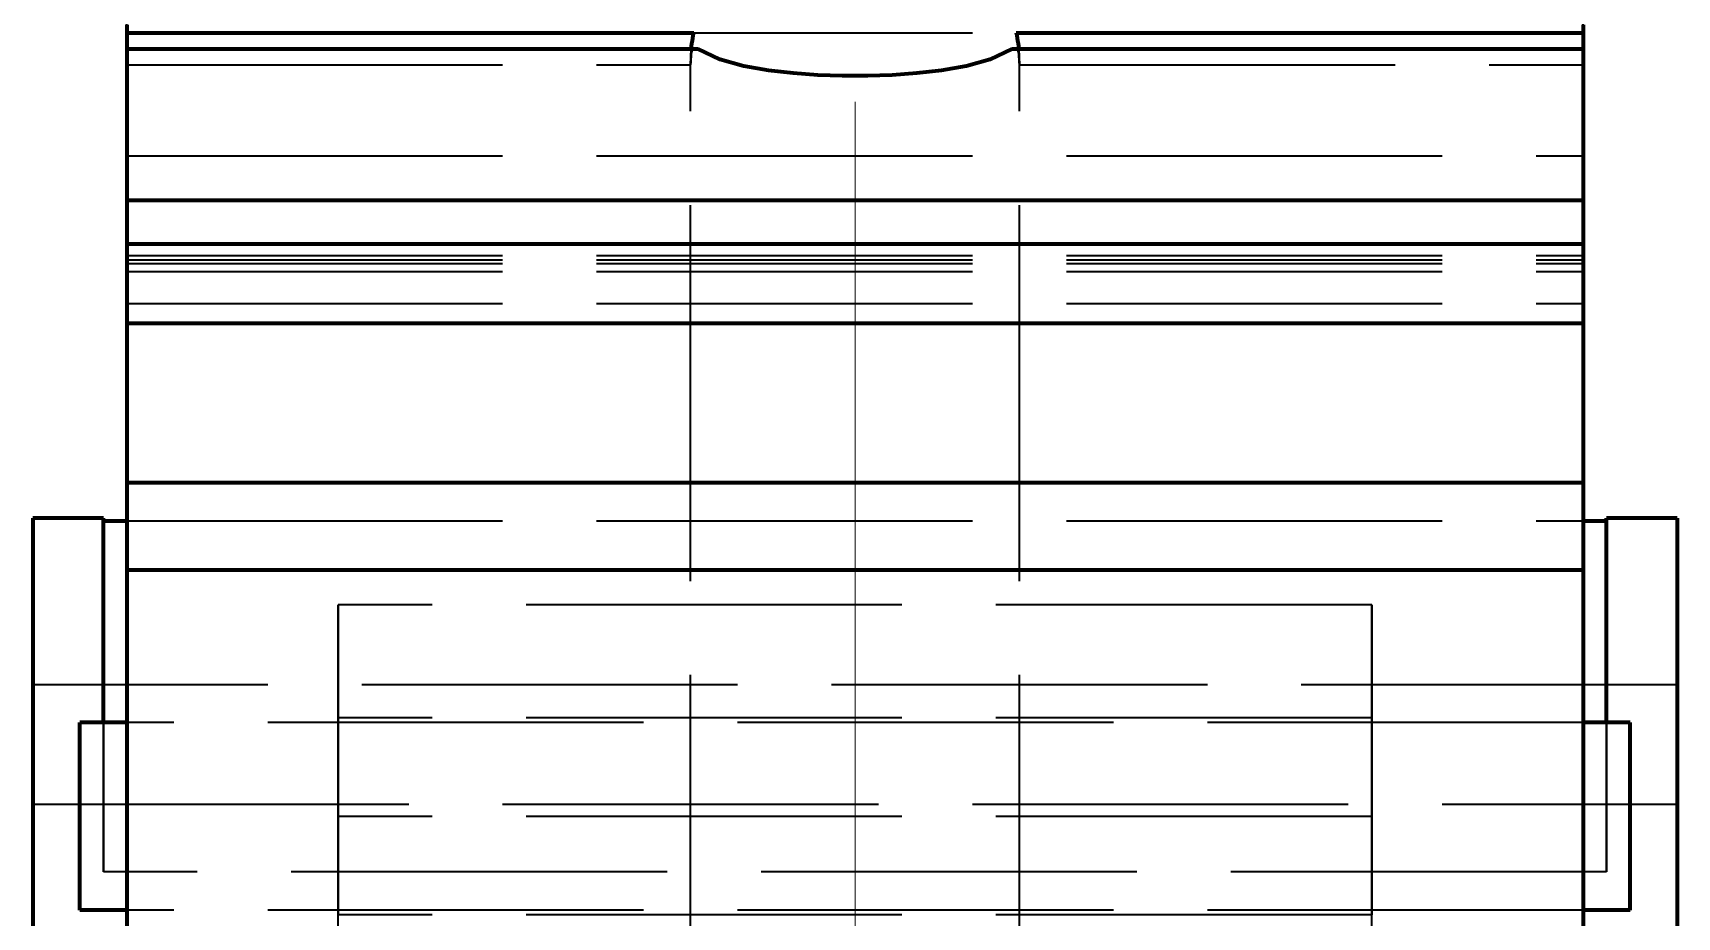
# Model space of a CAD drawing. Header units: millimetres. Extents: x 0 to 2382, y 0 to 420.
# Drawn here: x 306.55 to 324.05, y 340.94 to 350.35 of the extents above; entities that cross this region are included whole.
import ezdxf

# ---------------------------------------------------------------- set-up
doc = ezdxf.new("R2010")
doc.units = ezdxf.units.MM
doc.linetypes.add('IRAM-E-TRAZOS', pattern=[5, 4, -1])
doc.linetypes.add('IRAM-F-TRAZO-PUNTO', pattern=[20, 15, -2, 1, -2])
for name, color, linetype, lineweight in [('01-VISIBLE', 7, 'CONTINUOUS', 70), ('02-OCULTA', 4, 'IRAM-E-TRAZOS', 35), ('03-EJE', 1, 'IRAM-F-TRAZO-PUNTO', 18)]:
    doc.layers.add(name, color=color, linetype=linetype, lineweight=lineweight)

msp = doc.modelspace()

# ---------------------------------------------------------------- linework, layer by layer
at = {"layer": '01-VISIBLE'}
for p, q in [((307.555, 350.433), (307.555, 350.348)), ((323.055, 350.433), (323.055, 350.348)), ((307.555, 350.348), (307.555, 350.178)), ((307.555, 350.348), (313.588, 350.348)), ((307.555, 350.178), (307.555, 348.568)), ((307.555, 350.178), (313.631, 350.178)), ((316.979, 350.178), (323.055, 350.178)), ((317.022, 350.348), (323.055, 350.348)), ((323.055, 350.348), (323.055, 350.178)), ((323.055, 350.178), (323.055, 348.568)), ((307.555, 348.568), (307.555, 348.103)), ((307.555, 348.568), (323.055, 348.568)), ((323.055, 348.568), (323.055, 348.103)), ((307.555, 348.103), (307.555, 347.258)), ((307.555, 348.103), (323.055, 348.103)), ((323.055, 348.103), (323.055, 347.258)), ((307.555, 347.258), (307.555, 345.563)), ((307.555, 347.258), (323.055, 347.258)), ((323.055, 347.258), (323.055, 345.563)), ((307.555, 345.563), (307.555, 344.633)), ((307.555, 345.563), (323.055, 345.563)), ((323.055, 345.563), (323.055, 344.633)), ((307.305, 345.183), (306.555, 345.183)), ((306.555, 345.183), (306.555, 340.613)), ((307.305, 343.008), (307.305, 345.183)), ((307.305, 345.155), (307.555, 345.155)), ((323.055, 345.155), (323.305, 345.155)), ((324.055, 345.183), (323.305, 345.183)), ((323.305, 343.008), (323.305, 345.183)), ((324.055, 345.183), (324.055, 340.613)), ((307.555, 344.633), (307.555, 338.878)), ((307.555, 344.633), (323.055, 344.633)), ((323.055, 344.633), (323.055, 338.878)), ((307.555, 343.008), (307.055, 343.008)), ((323.555, 343.008), (323.055, 343.008)), ((307.555, 341.008), (307.055, 341.008)), ((323.555, 341.008), (323.055, 341.008))]:
    msp.add_line(p, q, dxfattribs=at)
for points in [[(313.563, 350.178), (313.566, 350.206), (313.57, 350.235), (313.574, 350.263), (313.578, 350.291), (313.583, 350.32), (313.588, 350.348)], [(316.979, 350.178), (316.741, 350.065), (316.487, 349.995), (316.227, 349.949), (315.964, 349.918), (315.701, 349.899), (315.437, 349.889), (315.173, 349.889), (314.909, 349.899), (314.646, 349.918), (314.383, 349.949), (314.123, 349.995), (313.869, 350.065), (313.631, 350.178)], [(317.022, 350.348), (317.027, 350.32), (317.032, 350.291), (317.036, 350.263), (317.04, 350.235), (317.044, 350.206), (317.047, 350.178)], [(307.055, 341.008), (307.055, 341.258), (307.055, 341.508), (307.055, 341.758), (307.055, 342.008), (307.055, 342.258), (307.055, 342.508), (307.055, 342.758), (307.055, 343.008)], [(323.555, 341.008), (323.555, 341.258), (323.555, 341.508), (323.555, 341.758), (323.555, 342.008), (323.555, 342.258), (323.555, 342.508), (323.555, 342.758), (323.555, 343.008)]]:
    msp.add_lwpolyline(points, dxfattribs=at)
at = {"layer": '02-OCULTA'}
for p, q in [((307.555, 350.348), (307.555, 350.603)), ((323.055, 350.348), (323.055, 350.603)), ((307.555, 349.038), (307.555, 350.348)), ((307.555, 350.348), (323.055, 350.348)), ((307.555, 350.178), (307.555, 350.008)), ((307.555, 350.008), (307.555, 350.178)), ((307.555, 350.178), (313.574, 350.178)), ((317.036, 350.178), (323.055, 350.178)), ((323.055, 349.038), (323.055, 350.348)), ((323.055, 350.178), (323.055, 350.008)), ((323.055, 350.008), (323.055, 350.178)), ((307.555, 350.008), (313.555, 350.008)), ((313.555, 339.513), (313.555, 350.008)), ((317.055, 350.008), (323.055, 350.008)), ((317.055, 339.513), (317.055, 350.008)), ((307.555, 347.933), (307.555, 349.038)), ((307.555, 349.038), (323.055, 349.038)), ((323.055, 347.933), (323.055, 349.038)), ((307.555, 347.893), (307.555, 347.978)), ((307.555, 347.978), (307.555, 347.808)), ((307.555, 347.978), (323.055, 347.978)), ((307.555, 347.468), (307.555, 347.933)), ((307.555, 347.933), (323.055, 347.933)), ((323.055, 347.893), (323.055, 347.978)), ((323.055, 347.978), (323.055, 347.808)), ((323.055, 347.468), (323.055, 347.933)), ((307.555, 340.358), (307.555, 347.893)), ((307.555, 347.893), (323.055, 347.893)), ((307.555, 347.893), (323.055, 347.893)), ((307.555, 347.808), (307.555, 347.468)), ((307.555, 347.808), (323.055, 347.808)), ((323.055, 340.358), (323.055, 347.893)), ((323.055, 347.808), (323.055, 347.468)), ((307.555, 347.468), (323.055, 347.468)), ((307.555, 347.468), (323.055, 347.468)), ((306.555, 343.408), (306.555, 345.183)), ((307.305, 345.183), (307.305, 345.155)), ((307.305, 345.155), (307.305, 341.418)), ((307.555, 345.155), (323.055, 345.155)), ((323.305, 345.183), (323.305, 345.155)), ((323.305, 345.155), (323.305, 341.418)), ((324.055, 343.408), (324.055, 345.183)), ((320.805, 344.258), (309.805, 344.258)), ((324.055, 343.408), (306.555, 343.408)), ((306.555, 342.138), (306.555, 343.408)), ((324.055, 343.408), (306.555, 343.408)), ((324.055, 342.138), (324.055, 343.408)), ((307.305, 341.418), (307.305, 343.008)), ((323.055, 343.008), (307.555, 343.008)), ((323.055, 343.008), (307.555, 343.008)), ((320.805, 343.058), (309.805, 343.058)), ((323.305, 341.418), (323.305, 343.008)), ((306.555, 342.138), (324.055, 342.138)), ((306.555, 340.698), (306.555, 342.138)), ((306.555, 342.138), (324.055, 342.138)), ((324.055, 340.698), (324.055, 342.138)), ((320.805, 342.008), (309.805, 342.008)), ((309.805, 338.66), (309.805, 342.008)), ((309.805, 338.563), (309.805, 342.008)), ((320.805, 342.008), (309.805, 342.008)), ((309.805, 338.66), (309.805, 342.008)), ((320.805, 338.66), (320.805, 342.008)), ((320.805, 338.563), (320.805, 342.008)), ((320.805, 338.66), (320.805, 342.008)), ((323.305, 341.418), (307.305, 341.418)), ((323.055, 341.008), (307.555, 341.008)), ((323.055, 341.008), (307.555, 341.008)), ((320.805, 340.958), (309.805, 340.958))]:
    msp.add_line(p, q, dxfattribs=at)
for points in [[(313.555, 350.008), (313.555, 350.036), (313.556, 350.065), (313.557, 350.093), (313.559, 350.121), (313.561, 350.15), (313.563, 350.178)], [(313.574, 350.178), (313.568, 350.15), (313.563, 350.122), (313.56, 350.093), (313.557, 350.065), (313.556, 350.036), (313.555, 350.008)], [(313.574, 350.178), (313.583, 350.178), (313.593, 350.178), (313.602, 350.178), (313.612, 350.178), (313.621, 350.178), (313.631, 350.178)], [(316.979, 350.178), (316.989, 350.178), (316.998, 350.178), (317.008, 350.178), (317.017, 350.178), (317.027, 350.178), (317.036, 350.178)], [(317.055, 350.008), (317.054, 350.036), (317.053, 350.065), (317.05, 350.093), (317.047, 350.122), (317.042, 350.15), (317.036, 350.178)], [(317.047, 350.178), (317.049, 350.15), (317.051, 350.121), (317.053, 350.093), (317.054, 350.065), (317.055, 350.036), (317.055, 350.008)], [(309.805, 342.008), (309.805, 342.258), (309.805, 342.508), (309.805, 342.758), (309.805, 343.008), (309.805, 343.258), (309.805, 343.508), (309.805, 343.758), (309.805, 344.008), (309.805, 344.258)], [(309.805, 344.258), (309.805, 344.008), (309.805, 343.758), (309.805, 343.508), (309.805, 343.258), (309.805, 343.008), (309.805, 342.758), (309.805, 342.508), (309.805, 342.258), (309.805, 342.008)], [(320.805, 342.008), (320.805, 342.258), (320.805, 342.508), (320.805, 342.758), (320.805, 343.008), (320.805, 343.258), (320.805, 343.508), (320.805, 343.758), (320.805, 344.008), (320.805, 344.258)], [(320.805, 344.258), (320.805, 344.008), (320.805, 343.758), (320.805, 343.508), (320.805, 343.258), (320.805, 343.008), (320.805, 342.758), (320.805, 342.508), (320.805, 342.258), (320.805, 342.008)], [(307.055, 343.008), (307.055, 342.758), (307.055, 342.508), (307.055, 342.258), (307.055, 342.008), (307.055, 341.758), (307.055, 341.508), (307.055, 341.258), (307.055, 341.008)], [(307.555, 343.008), (307.555, 342.758), (307.555, 342.508), (307.555, 342.258), (307.555, 342.008), (307.555, 341.758), (307.555, 341.508), (307.555, 341.258), (307.555, 341.008)], [(307.555, 341.008), (307.555, 341.258), (307.555, 341.508), (307.555, 341.758), (307.555, 342.008), (307.555, 342.258), (307.555, 342.508), (307.555, 342.758), (307.555, 343.008)], [(309.805, 343.058), (309.805, 342.795), (309.805, 342.533), (309.805, 342.27), (309.805, 342.008), (309.805, 341.745), (309.805, 341.483), (309.805, 341.22), (309.805, 340.958)], [(309.805, 340.958), (309.805, 341.22), (309.805, 341.483), (309.805, 341.745), (309.805, 342.008), (309.805, 342.27), (309.805, 342.533), (309.805, 342.795), (309.805, 343.058)], [(320.805, 343.058), (320.805, 342.795), (320.805, 342.533), (320.805, 342.27), (320.805, 342.008), (320.805, 341.745), (320.805, 341.483), (320.805, 341.22), (320.805, 340.958)], [(320.805, 340.958), (320.805, 341.22), (320.805, 341.483), (320.805, 341.745), (320.805, 342.008), (320.805, 342.27), (320.805, 342.533), (320.805, 342.795), (320.805, 343.058)], [(323.055, 343.008), (323.055, 342.758), (323.055, 342.508), (323.055, 342.258), (323.055, 342.008), (323.055, 341.758), (323.055, 341.508), (323.055, 341.258), (323.055, 341.008)], [(323.055, 341.008), (323.055, 341.258), (323.055, 341.508), (323.055, 341.758), (323.055, 342.008), (323.055, 342.258), (323.055, 342.508), (323.055, 342.758), (323.055, 343.008)], [(323.555, 343.008), (323.555, 342.758), (323.555, 342.508), (323.555, 342.258), (323.555, 342.008), (323.555, 341.758), (323.555, 341.508), (323.555, 341.258), (323.555, 341.008)]]:
    msp.add_lwpolyline(points, dxfattribs=at)
at = {"layer": '03-EJE'}
msp.add_line((315.305, 174.613), (315.305, 354.218), dxfattribs=at)

doc.saveas('drawing.dxf')
